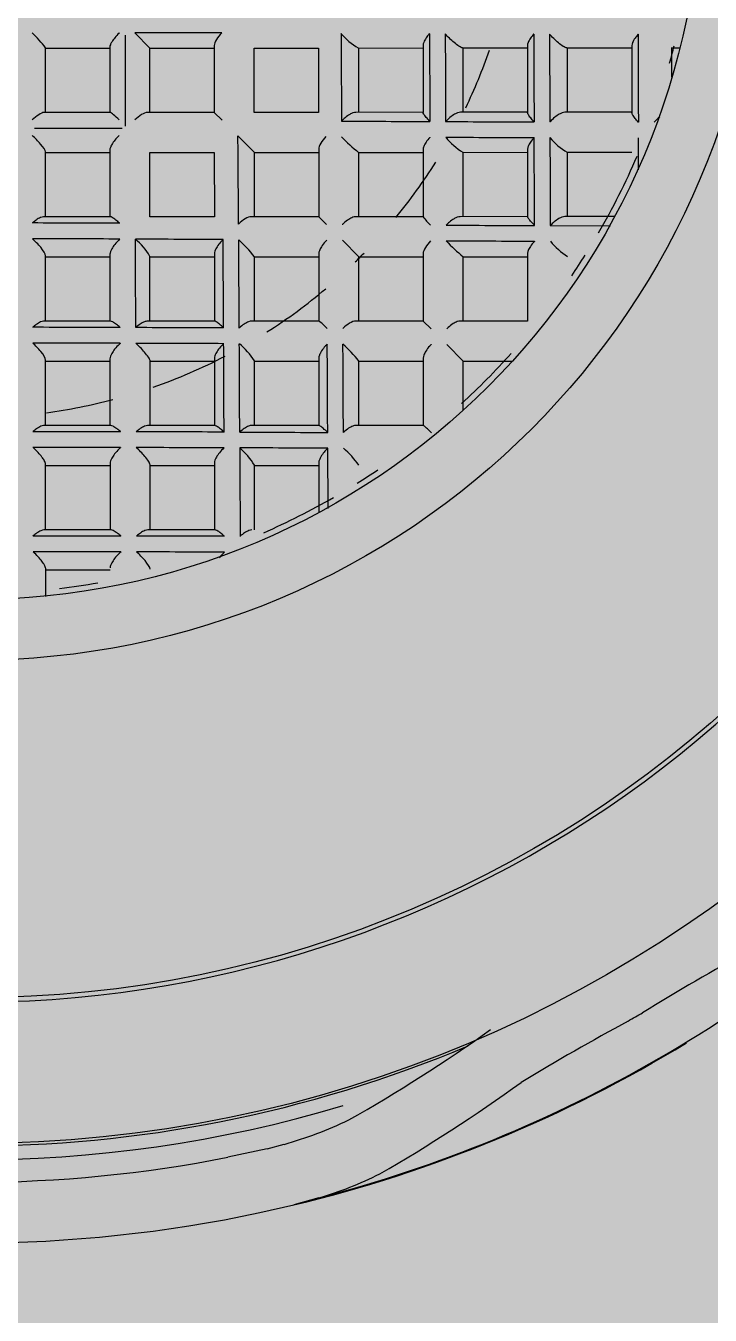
# Model space of a CAD drawing. Header units: millimetres. Extents: x 307301 to 459443, y -2888111 to -2805601.
# Drawn here: x 322629.46 to 322634.91, y -2813144.45 to -2813134.17 of the extents above; entities that cross this region are included whole.
import ezdxf

# ---------------------------------------------------------------- set-up
doc = ezdxf.new("R2010")
doc.units = ezdxf.units.MM
doc.header["$LTSCALE"] = 10
doc.header["$MEASUREMENT"] = 0
for name, color, linetype in [('$DDT_AUDIT_GENERATED_(131)', 7, 'Continuous'), ('$DDT_AUDIT_GENERATED_(159)', 7, 'Continuous'), ('$DDT_AUDIT_GENERATED_(15E)', 7, 'Continuous'), ('$DDT_AUDIT_GENERATED_(224)', 7, 'Continuous'), ('$DDT_AUDIT_GENERATED_(77)', 7, 'Continuous'), ('$DDT_AUDIT_GENERATED_(7E)', 7, 'Continuous'), ('$DDT_AUDIT_GENERATED_(901)', 7, 'Continuous'), ('$DDT_AUDIT_GENERATED_(E33)', 7, 'Continuous'), ('BMA  furniture', 6, 'Continuous'), ('Furniture - Plan', 3, 'Continuous')]:
    doc.layers.add(name, color=color, linetype=linetype)

# ---------------------------------------------------------------- blocks, each defined once
blk = doc.blocks.new('TUFTUFTU')
at = {"layer": 'Furniture - Plan', "ltscale": 0.01}
h = blk.add_hatch(color=250, dxfattribs=at)
h.dxf.hatch_style = 1
h.set_gradient(color1=(51, 51, 51), color2=(105, 105, 105), one_color=1, tint=0.41, name='INVCYLINDER')
edge = h.paths.add_edge_path()
edge.add_arc((1413476.938, -245799), 296.526, 0, 360)
at = {"layer": '$DDT_AUDIT_GENERATED_(131)', "color": 6, "linetype": 'Continuous'}
for radius, start, end in [(11.517, 74.6018, 76.0366), (11.517, 59.9684, 66.7946), (11.517, 55.9645, 57.9188), (11.517, 42.5391, 48.1379), (11.517, 32.1116, 34.0789), (20.547, 342.7617, 16.6791), (11.517, 23.7216, 29.9302), (11.517, 6.8756, 9.9396)]:
    blk.add_arc((1413476.938, -245799), radius, start, end, dxfattribs=at)
at = {"layer": '$DDT_AUDIT_GENERATED_(159)', "color": 6, "linetype": 'Continuous'}
for start, end in [(64.3654, 70.9039), (50.6776, 57.8491), (44.3751, 45.6834), (32.5322, 40.1971), (19.2452, 27.4826), (7.7206, 14.823)]:
    blk.add_arc((1413476.938, -245799), 8.71, start, end, dxfattribs=at)
at = {"layer": '$DDT_AUDIT_GENERATED_(15E)', "color": 3, "linetype": 'Continuous'}
for radius in [295.946, 295.558]:
    blk.add_circle((1413476.938, -245799), radius, dxfattribs=at)
at = {"layer": '$DDT_AUDIT_GENERATED_(224)', "color": 3, "linetype": 'Continuous'}
for radius in [300, 296.526, 296.132]:
    blk.add_circle((1413476.938, -245799), radius, dxfattribs=at)
at = {"layer": '$DDT_AUDIT_GENERATED_(77)', "color": 6, "linetype": 'Continuous'}
for radius in [20.285, 17.962, 12.581]:
    blk.add_circle((1413476.938, -245799), radius, dxfattribs=at)
for radius, start, end in [(18.03, 345.0261, 285.0261), (20.323, 336.5698, 22.8533)]:
    blk.add_arc((1413476.938, -245799), radius, start, end, dxfattribs=at)
at = {"layer": '$DDT_AUDIT_GENERATED_(7E)', "color": 6, "linetype": 'Continuous'}
for p, q in [((1413498.092, -245793.491), (1413498.205, -245793.89)), ((1413497.31, -245794.311), (1413497.237, -245794.043)), ((1413498.327, -245794.429), (1413498.205, -245793.89)), ((1413497.31, -245794.311), (1413497.444, -245794.94))]:
    blk.add_line(p, q, dxfattribs=at)
for radius in [62.905, 61.937]:
    blk.add_circle((1413476.938, -245799), radius, dxfattribs=at)
for centre, radius, start, end in [((1413476.938, -245799), 21.86, 14.5973, 45.4548), ((1413531.941, -245765.771), 43.166, 208.8954, 211.5065), ((1413476.938, -245799), 21.872, 13.5123, 31.3295), ((1413476.268, -245799.387), 21.872, 29.6802, 30.3719), ((1413531.706, -245768.781), 41.456, 208.4918, 211.2106), ((1413475.43, -245805.349), 25.71, 29.9453, 35.9266), ((1413474.528, -245805.644), 25.647, 29.5077, 35.5017), ((1413492.269, -245795.221), 6.075, 16.5465, 26.4505), ((1413491.173, -245795.744), 6.299, 15.6674, 25.6992), ((1413476.938, -245799), 21.872, 347.9893, 12.0628), ((1413476.938, -245799), 20.904, 348.8514, 11.2007)]:
    blk.add_arc(centre, radius, start, end, dxfattribs=at)
at = {"layer": '$DDT_AUDIT_GENERATED_(901)', "color": 6, "linetype": 'Continuous'}
for p, q in [((1413479.75, -245787.874), (1413479.75, -245787.732)), ((1413480.219, -245787.859), (1413479.75, -245787.86)), ((1413479.713, -245788.498), (1413480.785, -245788.498)), ((1413479.75, -245789.537), (1413479.75, -245788.498)), ((1413480.776, -245788.498), (1413480.776, -245789.566)), ((1413481.695, -245788.392), (1413481.185, -245788.394)), ((1413481.415, -245789.53), (1413481.414, -245788.498)), ((1413482.44, -245788.766), (1413482.441, -245789.569)), ((1413482.584, -245789.799), (1413482.587, -245788.839)), ((1413480.776, -245789.524), (1413479.75, -245789.524)), ((1413482.441, -245789.523), (1413481.415, -245789.524)), ((1413479.712, -245790.163), (1413480.784, -245790.163)), ((1413479.751, -245791.199), (1413479.751, -245790.163)), ((1413480.777, -245790.163), (1413480.777, -245791.233)), ((1413481.371, -245790.162), (1413482.444, -245790.162)), ((1413481.416, -245791.192), (1413481.415, -245790.162)), ((1413482.441, -245790.162), (1413482.442, -245791.235)), ((1413483.033, -245790.162), (1413484.106, -245790.161)), ((1413483.08, -245791.188), (1413483.08, -245790.161)), ((1413484.106, -245790.161), (1413484.106, -245791.235)), ((1413484.745, -245791.187), (1413484.744, -245790.4)), ((1413480.777, -245791.188), (1413479.751, -245791.189)), ((1413482.442, -245791.188), (1413481.416, -245791.188)), ((1413484.106, -245791.187), (1413483.08, -245791.187)), ((1413484.745, -245791.187), (1413484.483, -245791.449)), ((1413485.532, -245791.186), (1413484.745, -245791.187)), ((1413484.231, -245791.7), (1413484.106, -245791.826)), ((1413479.71, -245791.828), (1413480.782, -245791.827)), ((1413479.752, -245792.86), (1413479.751, -245791.828)), ((1413480.777, -245791.827), (1413480.778, -245792.9)), ((1413481.37, -245791.827), (1413482.443, -245791.826)), ((1413481.416, -245792.854), (1413481.416, -245791.827)), ((1413482.442, -245791.826), (1413482.442, -245792.901)), ((1413483.033, -245791.826), (1413484.106, -245791.826)), ((1413483.081, -245792.852), (1413483.081, -245791.826)), ((1413484.106, -245791.826), (1413484.107, -245792.899)), ((1413484.697, -245791.825), (1413485.771, -245791.825)), ((1413484.746, -245792.851), (1413484.745, -245791.825)), ((1413485.771, -245791.824), (1413485.771, -245792.898)), ((1413480.778, -245792.853), (1413479.752, -245792.853)), ((1413482.442, -245792.852), (1413481.416, -245792.853)), ((1413483.081, -245792.852), (1413482.819, -245793.114)), ((1413484.107, -245792.851), (1413483.081, -245792.852)), ((1413485.771, -245792.851), (1413484.745, -245792.851)), ((1413482.568, -245793.366), (1413482.443, -245793.491)), ((1413487.094, -245793.342), (1413486.134, -245793.346)), ((1413479.752, -245793.492), (1413480.778, -245793.492)), ((1413479.753, -245794.518), (1413479.752, -245793.492)), ((1413480.778, -245793.492), (1413480.778, -245794.518)), ((1413481.369, -245793.491), (1413482.443, -245793.491)), ((1413481.417, -245794.517), (1413481.417, -245793.491)), ((1413482.443, -245793.491), (1413482.443, -245794.564)), ((1413483.033, -245793.491), (1413484.107, -245793.49)), ((1413483.082, -245794.516), (1413483.081, -245793.491)), ((1413484.107, -245793.489), (1413484.108, -245794.562)), ((1413484.698, -245793.49), (1413485.772, -245793.489)), ((1413484.746, -245794.516), (1413484.746, -245793.49)), ((1413485.772, -245793.487), (1413485.772, -245794.559)), ((1413486.365, -245793.489), (1413487.168, -245793.489)), ((1413486.411, -245794.515), (1413486.41, -245793.489)), ((1413480.778, -245794.518), (1413479.753, -245794.518)), ((1413481.417, -245794.517), (1413481.155, -245794.779)), ((1413482.443, -245794.517), (1413481.417, -245794.517)), ((1413484.108, -245794.516), (1413483.08, -245794.516)), ((1413485.772, -245794.515), (1413484.743, -245794.516)), ((1413487.437, -245794.514), (1413486.405, -245794.515)), ((1413479.511, -245795.037), (1413479.512, -245796.424)), ((1413480.904, -245795.031), (1413480.779, -245795.156)), ((1413479.714, -245795.157), (1413480.348, -245795.156)), ((1413479.753, -245796.183), (1413479.753, -245795.157)), ((1413480.348, -245795.156), (1413480.779, -245795.156)), ((1413480.779, -245795.156), (1413480.779, -245795.587)), ((1413481.418, -245795.156), (1413482.443, -245795.155)), ((1413481.418, -245796.182), (1413481.418, -245795.156)), ((1413482.443, -245795.155), (1413482.444, -245796.181)), ((1413483.035, -245795.155), (1413484.108, -245795.155)), ((1413483.083, -245796.181), (1413483.082, -245795.155)), ((1413484.108, -245795.15), (1413484.108, -245796.222)), ((1413484.702, -245795.154), (1413485.772, -245795.154)), ((1413484.747, -245796.18), (1413484.747, -245795.154)), ((1413485.772, -245795.147), (1413485.773, -245796.219)), ((1413486.369, -245795.154), (1413487.437, -245795.153)), ((1413486.412, -245796.18), (1413486.411, -245795.154)), ((1413487.437, -245795.144), (1413487.438, -245796.216)), ((1413480.779, -245795.587), (1413480.779, -245796.221)), ((1413479.753, -245796.183), (1413479.512, -245796.424)), ((1413480.779, -245796.182), (1413479.753, -245796.183)), ((1413482.444, -245796.181), (1413481.418, -245796.182)), ((1413484.108, -245796.181), (1413483.076, -245796.181)), ((1413485.773, -245796.18), (1413484.737, -245796.18)), ((1413487.438, -245796.179), (1413486.399, -245796.18)), ((1413480.999, -245796.569), (1413479.547, -245796.57)), ((1413481.032, -245798.02), (1413481.031, -245796.626)), ((1413479.732, -245796.821), (1413480.78, -245796.821)), ((1413479.754, -245797.847), (1413479.754, -245796.821)), ((1413480.78, -245796.818), (1413480.78, -245797.869)), ((1413481.379, -245796.821), (1413481.66, -245796.82)), ((1413481.419, -245797.846), (1413481.418, -245796.821)), ((1413481.66, -245796.82), (1413482.444, -245796.82)), ((1413482.444, -245796.812), (1413482.445, -245797.88)), ((1413483.042, -245796.82), (1413484.109, -245796.819)), ((1413483.083, -245797.846), (1413483.083, -245796.82)), ((1413484.109, -245796.808), (1413484.109, -245797.878)), ((1413484.709, -245796.819), (1413485.773, -245796.819)), ((1413484.748, -245797.845), (1413484.747, -245796.819)), ((1413485.773, -245796.805), (1413485.774, -245797.876)), ((1413486.375, -245796.818), (1413487.438, -245796.818)), ((1413486.412, -245797.844), (1413486.412, -245796.818)), ((1413487.438, -245796.802), (1413487.438, -245797.874)), ((1413488.077, -245797.843), (1413488.077, -245796.817)), ((1413480.78, -245797.847), (1413479.752, -245797.847)), ((1413482.134, -245797.846), (1413481.408, -245797.846)), ((1413482.445, -245797.846), (1413482.134, -245797.846)), ((1413484.109, -245797.845), (1413483.066, -245797.846)), ((1413485.774, -245797.844), (1413484.729, -245797.845)), ((1413487.438, -245797.844), (1413486.392, -245797.844)), ((1413488.498, -245797.843), (1413488.056, -245797.843))]:
    blk.add_line(p, q, dxfattribs=at)
for centre, radius, start, end in [((1413481.424, -245787.599), 0.732, 218.4799, 228.1342), ((1413474.922, -243965.241), 1823.164, 270.144928, 270.188983), ((1413480.524, -245789.009), 1.032, 309.547, 329.7008), ((1413481.917, -245788.725), 1.411, 310.5105, 325.4572), ((1413474.514, -244193.857), 1595.962, 270.180084, 270.230369), ((1413474.4, -244225.699), 1564.372, 270.187877, 270.239169), ((1412111.959, -245785.733), 1368.978, 359.760007, 359.819025), ((1412017.036, -245785.235), 1464.152, 359.756176, 359.811348), ((1411735.506, -245783.703), 1747.089, 359.745654, 359.79185), ((1411597.204, -245783.139), 1885.641, 359.747233, 359.790028), ((1413480.433, -245790.572), 1.162, 309.6562, 327.7323), ((1413481.257, -245789.727), 2.336, 312.2328, 321.3017), ((1413473.292, -244327.176), 1464.311, 270.24395, 270.298697), ((1413472.954, -244324.941), 1466.799, 270.256692, 270.311337), ((1412502.749, -245787.445), 978.185, 359.667209, 359.749692), ((1413481.875, -245791.045), 0.966, 306.0136, 316.551), ((1413486.703, -245792.542), 1.176, 133.7329, 142.3766), ((1413478.883, -245792.363), 1.001, 309.4629, 330.2045), ((1413479.953, -245791.754), 1.831, 311.5137, 323.0686), ((1413486.207, -245794.673), 2.336, 128.7504, 137.8193), ((1413487.209, -245794.012), 1.411, 124.5949, 139.5417), ((1413468.518, -243995.218), 1797.951, 270.350594, 270.395135), ((1413494.341, -247644.618), 1851.54, 90.261684, 90.305267), ((1413484.889, -245794.057), 0.966, 133.5011, 144.0385), ((1413494.021, -247581.272), 1787.943, 90.260784, 90.305924), ((1413484.182, -245795.979), 1.831, 126.9835, 138.5384), ((1413485.364, -245795.497), 1.162, 122.3198, 140.3959), ((1413486.926, -245795.406), 1.032, 120.3513, 140.5051), ((1413489.134, -246732.179), 937.434, 90.401846, 90.487663), ((1413489.78, -246830.557), 1035.814, 90.307654, 90.385529), ((1413491.709, -247190.163), 1395.425, 90.239399, 90.297288), ((1415280.627, -245805.78), 1797.851, 179.65697, 179.701513), ((1413489.643, -246817.188), 1022.195, 90.304189, 90.383121), ((1414951.051, -245801.644), 1466.849, 179.74077, 179.795413), ((1414948.719, -245801.308), 1464.265, 179.753408, 179.808156), ((1413491.782, -247237.22), 1442.232, 90.234579, 90.2906), ((1415050.272, -245800.107), 1564.403, 179.812937, 179.864229), ((1415082.054, -245799.964), 1595.933, 179.821736, 179.872022), ((1415310.72, -245799.349), 1823.185, 179.863123, 179.907178), ((1415358.9, -245799.262), 1871.113, 179.869268, 179.9122), ((1413488.336, -245794.504), 0.732, 221.9179, 231.5722), ((1413483.574, -245797.049), 1.001, 119.8476, 140.5892), ((1413487.888, -246654.864), 858.465, 90.245407, 90.339537), ((1413967.985, -245799.261), 485.444, 179.69349, 179.85777), ((1413995.642, -245799.203), 512.849, 179.71615, 179.87172), ((1414180.206, -245798.955), 696, 179.810654, 179.925557), ((1414217.906, -245798.919), 733.448, 179.82308, 179.932155), ((1414455.616, -245798.734), 969.745, 179.876862, 179.959495), ((1414502.455, -245798.702), 1016.332, 179.88423, 179.963095), ((1414790.544, -245798.528), 1303.009, 179.917191, 179.97878), ((1414846.253, -245798.497), 1358.466, 179.921865, 179.98095), ((1413480.541, -245798.981), 1.382, 124.8378, 138.0932)]:
    blk.add_arc(centre, radius, start, end, dxfattribs=at)
for points, knots in [([(1413479.533, -245788.399), (1413479.534, -245788.4), (1413479.535, -245788.401), (1413479.536, -245788.401), (1413479.556, -245788.418), (1413479.576, -245788.434), (1413479.595, -245788.448), (1413479.619, -245788.464), (1413479.643, -245788.478), (1413479.665, -245788.487), (1413479.682, -245788.494), (1413479.699, -245788.498), (1413479.713, -245788.498)], [0, 0, 0, 0, 0.014965, 0.014965, 0.014965, 0.324839, 0.324839, 0.324839, 0.702876, 0.702876, 0.702876, 1, 1, 1, 1]), ([(1413480.935, -245788.395), (1413480.934, -245788.396), (1413480.933, -245788.396), (1413480.933, -245788.397), (1413480.913, -245788.415), (1413480.893, -245788.431), (1413480.875, -245788.446), (1413480.853, -245788.463), (1413480.833, -245788.477), (1413480.816, -245788.487), (1413480.803, -245788.494), (1413480.792, -245788.498), (1413480.785, -245788.498)], [0, 0, 0, 0, 0.013794, 0.013794, 0.013794, 0.332699, 0.332699, 0.332699, 0.717117, 0.717117, 0.717117, 1, 1, 1, 1]), ([(1413479.75, -245789.537), (1413479.75, -245789.549), (1413479.741, -245789.57), (1413479.71, -245789.618), (1413479.689, -245789.645), (1413479.624, -245789.722), (1413479.576, -245789.771), (1413479.531, -245789.811)], [0, 0, 0, 0, 0.25, 0.25, 0.5, 0.5, 1, 1, 1, 1]), ([(1413480.776, -245789.566), (1413480.776, -245789.578), (1413480.779, -245789.593), (1413480.785, -245789.608), (1413480.79, -245789.623), (1413480.798, -245789.639), (1413480.807, -245789.655), (1413480.82, -245789.679), (1413480.837, -245789.703), (1413480.856, -245789.726), (1413480.878, -245789.754), (1413480.903, -245789.78), (1413480.928, -245789.803), (1413480.929, -245789.804), (1413480.93, -245789.805), (1413480.931, -245789.806)], [0, 0, 0, 0, 0.187816, 0.187816, 0.187816, 0.373526, 0.373526, 0.373526, 0.654344, 0.654344, 0.654344, 0.987809, 0.987809, 0.987809, 1, 1, 1, 1]), ([(1413482.441, -245789.569), (1413482.441, -245789.582), (1413482.444, -245789.598), (1413482.45, -245789.614), (1413482.456, -245789.63), (1413482.464, -245789.646), (1413482.473, -245789.663), (1413482.488, -245789.688), (1413482.506, -245789.714), (1413482.526, -245789.738), (1413482.543, -245789.758), (1413482.562, -245789.778), (1413482.581, -245789.796), (1413482.582, -245789.797), (1413482.583, -245789.798), (1413482.584, -245789.799)], [0, 0, 0, 0, 0.206973, 0.206973, 0.206973, 0.411563, 0.411563, 0.411563, 0.722178, 0.722178, 0.722178, 0.987183, 0.987183, 0.987183, 1, 1, 1, 1]), ([(1413479.53, -245790.062), (1413479.531, -245790.063), (1413479.532, -245790.064), (1413479.533, -245790.065), (1413479.553, -245790.083), (1413479.574, -245790.099), (1413479.594, -245790.113), (1413479.618, -245790.129), (1413479.642, -245790.143), (1413479.664, -245790.152), (1413479.681, -245790.159), (1413479.698, -245790.163), (1413479.712, -245790.163)], [0, 0, 0, 0, 0.014955, 0.014955, 0.014955, 0.332887, 0.332887, 0.332887, 0.705714, 0.705714, 0.705714, 1, 1, 1, 1]), ([(1413480.931, -245790.057), (1413480.93, -245790.058), (1413480.929, -245790.059), (1413480.928, -245790.06), (1413480.907, -245790.078), (1413480.887, -245790.096), (1413480.868, -245790.111), (1413480.847, -245790.128), (1413480.828, -245790.142), (1413480.812, -245790.151), (1413480.8, -245790.158), (1413480.79, -245790.163), (1413480.784, -245790.163)], [0, 0, 0, 0, 0.013593, 0.013593, 0.013593, 0.347736, 0.347736, 0.347736, 0.724088, 0.724088, 0.724088, 1, 1, 1, 1]), ([(1413481.18, -245790.056), (1413481.181, -245790.057), (1413481.182, -245790.058), (1413481.183, -245790.059), (1413481.206, -245790.079), (1413481.23, -245790.098), (1413481.253, -245790.114), (1413481.277, -245790.13), (1413481.3, -245790.143), (1413481.322, -245790.151), (1413481.34, -245790.158), (1413481.357, -245790.162), (1413481.371, -245790.162)], [0, 0, 0, 0, 0.014755, 0.014755, 0.014755, 0.370759, 0.370759, 0.370759, 0.720009, 0.720009, 0.720009, 1, 1, 1, 1]), ([(1413482.583, -245790.05), (1413482.582, -245790.051), (1413482.581, -245790.052), (1413482.58, -245790.052), (1413482.557, -245790.075), (1413482.534, -245790.095), (1413482.514, -245790.113), (1413482.495, -245790.129), (1413482.478, -245790.142), (1413482.465, -245790.151), (1413482.455, -245790.158), (1413482.448, -245790.162), (1413482.444, -245790.162)], [0, 0, 0, 0, 0.013084, 0.013084, 0.013084, 0.39311, 0.39311, 0.39311, 0.743636, 0.743636, 0.743636, 1, 1, 1, 1]), ([(1413482.833, -245790.049), (1413482.834, -245790.05), (1413482.835, -245790.051), (1413482.836, -245790.051), (1413482.862, -245790.076), (1413482.889, -245790.098), (1413482.917, -245790.116), (1413482.939, -245790.13), (1413482.962, -245790.143), (1413482.984, -245790.151), (1413483.001, -245790.158), (1413483.018, -245790.162), (1413483.033, -245790.162)], [0, 0, 0, 0, 0.014419, 0.014419, 0.014419, 0.410125, 0.410125, 0.410125, 0.735798, 0.735798, 0.735798, 1, 1, 1, 1]), ([(1413479.751, -245791.199), (1413479.751, -245791.21), (1413479.741, -245791.23), (1413479.709, -245791.279), (1413479.688, -245791.306), (1413479.621, -245791.384), (1413479.572, -245791.433), (1413479.526, -245791.474)], [0, 0, 0, 0, 0.25, 0.25, 0.5, 0.5, 1, 1, 1, 1]), ([(1413480.777, -245791.233), (1413480.777, -245791.246), (1413480.78, -245791.261), (1413480.786, -245791.276), (1413480.791, -245791.292), (1413480.799, -245791.308), (1413480.808, -245791.325), (1413480.823, -245791.349), (1413480.84, -245791.374), (1413480.86, -245791.398), (1413480.879, -245791.421), (1413480.9, -245791.444), (1413480.923, -245791.465), (1413480.923, -245791.466), (1413480.924, -245791.467), (1413480.925, -245791.467)], [0, 0, 0, 0, 0.198123, 0.198123, 0.198123, 0.393986, 0.393986, 0.393986, 0.691201, 0.691201, 0.691201, 0.987467, 0.987467, 0.987467, 1, 1, 1, 1]), ([(1413482.442, -245791.235), (1413482.442, -245791.249), (1413482.445, -245791.265), (1413482.451, -245791.281), (1413482.457, -245791.297), (1413482.465, -245791.315), (1413482.475, -245791.332), (1413482.49, -245791.358), (1413482.509, -245791.384), (1413482.53, -245791.408), (1413482.544, -245791.425), (1413482.559, -245791.441), (1413482.574, -245791.456), (1413482.575, -245791.457), (1413482.576, -245791.458), (1413482.577, -245791.459)], [0, 0, 0, 0, 0.219462, 0.219462, 0.219462, 0.43637, 0.43637, 0.43637, 0.765904, 0.765904, 0.765904, 0.986795, 0.986795, 0.986795, 1, 1, 1, 1]), ([(1413484.106, -245791.235), (1413484.106, -245791.249), (1413484.11, -245791.266), (1413484.116, -245791.283), (1413484.124, -245791.303), (1413484.135, -245791.325), (1413484.148, -245791.347), (1413484.166, -245791.374), (1413484.187, -245791.402), (1413484.21, -245791.427), (1413484.217, -245791.434), (1413484.223, -245791.441), (1413484.23, -245791.447), (1413484.231, -245791.448), (1413484.232, -245791.449), (1413484.233, -245791.45)], [0, 0, 0, 0, 0.236274, 0.236274, 0.236274, 0.522587, 0.522587, 0.522587, 0.888789, 0.888789, 0.888789, 0.986312, 0.986312, 0.986312, 1, 1, 1, 1]), ([(1413479.525, -245791.725), (1413479.526, -245791.726), (1413479.527, -245791.727), (1413479.528, -245791.728), (1413479.549, -245791.746), (1413479.571, -245791.764), (1413479.592, -245791.778), (1413479.616, -245791.794), (1413479.64, -245791.808), (1413479.662, -245791.816), (1413479.679, -245791.823), (1413479.696, -245791.828), (1413479.71, -245791.828)], [0, 0, 0, 0, 0.014912, 0.014912, 0.014912, 0.34563, 0.34563, 0.34563, 0.710402, 0.710402, 0.710402, 1, 1, 1, 1]), ([(1413480.924, -245791.718), (1413480.923, -245791.719), (1413480.923, -245791.72), (1413480.922, -245791.721), (1413480.899, -245791.741), (1413480.878, -245791.76), (1413480.858, -245791.777), (1413480.838, -245791.793), (1413480.82, -245791.807), (1413480.806, -245791.816), (1413480.795, -245791.823), (1413480.787, -245791.827), (1413480.782, -245791.827)], [0, 0, 0, 0, 0.013311, 0.013311, 0.013311, 0.371992, 0.371992, 0.371992, 0.734773, 0.734773, 0.734773, 1, 1, 1, 1]), ([(1413481.174, -245791.717), (1413481.175, -245791.718), (1413481.176, -245791.719), (1413481.177, -245791.72), (1413481.201, -245791.742), (1413481.227, -245791.763), (1413481.253, -245791.78), (1413481.276, -245791.795), (1413481.299, -245791.808), (1413481.321, -245791.816), (1413481.339, -245791.823), (1413481.356, -245791.827), (1413481.37, -245791.827)], [0, 0, 0, 0, 0.014571, 0.014571, 0.014571, 0.393854, 0.393854, 0.393854, 0.729221, 0.729221, 0.729221, 1, 1, 1, 1]), ([(1413484.482, -245791.699), (1413484.483, -245791.7), (1413484.484, -245791.701), (1413484.485, -245791.702), (1413484.491, -245791.708), (1413484.498, -245791.715), (1413484.505, -245791.721), (1413484.53, -245791.744), (1413484.558, -245791.766), (1413484.585, -245791.783), (1413484.607, -245791.797), (1413484.629, -245791.808), (1413484.649, -245791.815), (1413484.666, -245791.822), (1413484.683, -245791.825), (1413484.697, -245791.825)], [0, 0, 0, 0, 0.013688, 0.013688, 0.013688, 0.111211, 0.111211, 0.111211, 0.477413, 0.477413, 0.477413, 0.763726, 0.763726, 0.763726, 1, 1, 1, 1]), ([(1413480.778, -245792.9), (1413480.778, -245792.913), (1413480.781, -245792.929), (1413480.787, -245792.945), (1413480.793, -245792.961), (1413480.801, -245792.978), (1413480.811, -245792.995), (1413480.825, -245793.02), (1413480.844, -245793.046), (1413480.864, -245793.07), (1413480.88, -245793.089), (1413480.897, -245793.107), (1413480.914, -245793.124), (1413480.915, -245793.125), (1413480.916, -245793.126), (1413480.917, -245793.127)], [0, 0, 0, 0, 0.212867, 0.212867, 0.212867, 0.423265, 0.423265, 0.423265, 0.743237, 0.743237, 0.743237, 0.986997, 0.986997, 0.986997, 1, 1, 1, 1]), ([(1413482.442, -245792.901), (1413482.442, -245792.915), (1413482.446, -245792.931), (1413482.452, -245792.948), (1413482.46, -245792.969), (1413482.471, -245792.991), (1413482.485, -245793.012), (1413482.502, -245793.039), (1413482.523, -245793.067), (1413482.546, -245793.092), (1413482.553, -245793.099), (1413482.56, -245793.106), (1413482.566, -245793.113), (1413482.567, -245793.114), (1413482.568, -245793.115), (1413482.569, -245793.116)], [0, 0, 0, 0, 0.23553, 0.23553, 0.23553, 0.520879, 0.520879, 0.520879, 0.886326, 0.886326, 0.886326, 0.986336, 0.986336, 0.986336, 1, 1, 1, 1]), ([(1413485.771, -245792.898), (1413485.771, -245792.912), (1413485.775, -245792.929), (1413485.782, -245792.947), (1413485.79, -245792.968), (1413485.803, -245792.991), (1413485.817, -245793.014), (1413485.835, -245793.041), (1413485.858, -245793.069), (1413485.882, -245793.095), (1413485.883, -245793.096), (1413485.883, -245793.097), (1413485.884, -245793.097)], [0, 0, 0, 0, 0.264202, 0.264202, 0.264202, 0.589875, 0.589875, 0.589875, 0.985581, 0.985581, 0.985581, 1, 1, 1, 1]), ([(1413482.818, -245793.364), (1413482.819, -245793.365), (1413482.82, -245793.366), (1413482.821, -245793.367), (1413482.827, -245793.374), (1413482.834, -245793.38), (1413482.841, -245793.387), (1413482.867, -245793.41), (1413482.894, -245793.431), (1413482.922, -245793.448), (1413482.943, -245793.462), (1413482.965, -245793.473), (1413482.985, -245793.481), (1413483.002, -245793.487), (1413483.019, -245793.491), (1413483.033, -245793.491)], [0, 0, 0, 0, 0.013664, 0.013664, 0.013664, 0.113674, 0.113674, 0.113674, 0.479121, 0.479121, 0.479121, 0.76447, 0.76447, 0.76447, 1, 1, 1, 1]), ([(1413484.475, -245793.354), (1413484.476, -245793.355), (1413484.477, -245793.356), (1413484.477, -245793.357), (1413484.493, -245793.373), (1413484.509, -245793.388), (1413484.525, -245793.402), (1413484.55, -245793.423), (1413484.576, -245793.441), (1413484.602, -245793.456), (1413484.619, -245793.466), (1413484.636, -245793.475), (1413484.652, -245793.481), (1413484.669, -245793.486), (1413484.685, -245793.49), (1413484.698, -245793.49)], [0, 0, 0, 0, 0.013205, 0.013205, 0.013205, 0.234096, 0.234096, 0.234096, 0.56363, 0.56363, 0.56363, 0.780538, 0.780538, 0.780538, 1, 1, 1, 1]), ([(1413485.883, -245793.347), (1413485.883, -245793.348), (1413485.882, -245793.349), (1413485.881, -245793.35), (1413485.859, -245793.374), (1413485.838, -245793.397), (1413485.821, -245793.417), (1413485.805, -245793.436), (1413485.791, -245793.453), (1413485.782, -245793.466), (1413485.776, -245793.475), (1413485.772, -245793.483), (1413485.772, -245793.487)], [0, 0, 0, 0, 0.013084, 0.013084, 0.013084, 0.39311, 0.39311, 0.39311, 0.743636, 0.743636, 0.743636, 1, 1, 1, 1]), ([(1413486.134, -245793.346), (1413486.135, -245793.347), (1413486.136, -245793.348), (1413486.137, -245793.349), (1413486.155, -245793.369), (1413486.175, -245793.387), (1413486.196, -245793.404), (1413486.22, -245793.424), (1413486.245, -245793.442), (1413486.27, -245793.457), (1413486.287, -245793.466), (1413486.304, -245793.474), (1413486.32, -245793.48), (1413486.336, -245793.486), (1413486.351, -245793.489), (1413486.365, -245793.489)], [0, 0, 0, 0, 0.012817, 0.012817, 0.012817, 0.277822, 0.277822, 0.277822, 0.588437, 0.588437, 0.588437, 0.793027, 0.793027, 0.793027, 1, 1, 1, 1]), ([(1413484.108, -245794.562), (1413484.108, -245794.576), (1413484.112, -245794.593), (1413484.118, -245794.611), (1413484.127, -245794.633), (1413484.139, -245794.656), (1413484.155, -245794.679), (1413484.172, -245794.705), (1413484.192, -245794.731), (1413484.215, -245794.755), (1413484.216, -245794.756), (1413484.217, -245794.757), (1413484.218, -245794.758)], [0, 0, 0, 0, 0.270779, 0.270779, 0.270779, 0.606146, 0.606146, 0.606146, 0.985429, 0.985429, 0.985429, 1, 1, 1, 1]), ([(1413485.772, -245794.559), (1413485.772, -245794.574), (1413485.776, -245794.591), (1413485.783, -245794.608), (1413485.792, -245794.63), (1413485.805, -245794.654), (1413485.82, -245794.677), (1413485.836, -245794.701), (1413485.855, -245794.725), (1413485.876, -245794.747), (1413485.877, -245794.748), (1413485.878, -245794.749), (1413485.878, -245794.75)], [0, 0, 0, 0, 0.279991, 0.279991, 0.279991, 0.629241, 0.629241, 0.629241, 0.985245, 0.985245, 0.985245, 1, 1, 1, 1]), ([(1413487.437, -245794.557), (1413487.437, -245794.571), (1413487.441, -245794.588), (1413487.448, -245794.605), (1413487.457, -245794.627), (1413487.47, -245794.651), (1413487.486, -245794.675), (1413487.501, -245794.697), (1413487.519, -245794.72), (1413487.538, -245794.741), (1413487.539, -245794.742), (1413487.54, -245794.743), (1413487.541, -245794.744)], [0, 0, 0, 0, 0.286078, 0.286078, 0.286078, 0.644918, 0.644918, 0.644918, 0.985146, 0.985146, 0.985146, 1, 1, 1, 1]), ([(1413486.13, -245794.749), (1413486.244, -245794.749), (1413486.358, -245794.748), (1413486.472, -245794.748), (1413486.829, -245794.746), (1413487.185, -245794.745), (1413487.541, -245794.744)], [0, 0, 0, 0, 0.2423, 0.2423, 0.2423, 1, 1, 1, 1]), ([(1413482.808, -245795.016), (1413482.809, -245795.017), (1413482.81, -245795.018), (1413482.811, -245795.019), (1413482.828, -245795.036), (1413482.846, -245795.053), (1413482.864, -245795.069), (1413482.889, -245795.089), (1413482.915, -245795.108), (1413482.94, -245795.122), (1413482.957, -245795.132), (1413482.974, -245795.14), (1413482.99, -245795.146), (1413483.006, -245795.152), (1413483.022, -245795.155), (1413483.035, -245795.155)], [0, 0, 0, 0, 0.013003, 0.013003, 0.013003, 0.256763, 0.256763, 0.256763, 0.576735, 0.576735, 0.576735, 0.787133, 0.787133, 0.787133, 1, 1, 1, 1]), ([(1413484.217, -245795.008), (1413484.216, -245795.008), (1413484.215, -245795.009), (1413484.214, -245795.01), (1413484.194, -245795.033), (1413484.174, -245795.054), (1413484.158, -245795.074), (1413484.142, -245795.093), (1413484.128, -245795.112), (1413484.119, -245795.126), (1413484.112, -245795.137), (1413484.108, -245795.145), (1413484.108, -245795.15)], [0, 0, 0, 0, 0.013311, 0.013311, 0.013311, 0.371992, 0.371992, 0.371992, 0.734773, 0.734773, 0.734773, 1, 1, 1, 1]), ([(1413484.468, -245795.006), (1413484.468, -245795.007), (1413484.469, -245795.008), (1413484.47, -245795.009), (1413484.491, -245795.031), (1413484.514, -245795.053), (1413484.537, -245795.072), (1413484.561, -245795.091), (1413484.586, -245795.109), (1413484.61, -245795.123), (1413484.627, -245795.132), (1413484.643, -245795.14), (1413484.659, -245795.146), (1413484.674, -245795.151), (1413484.689, -245795.154), (1413484.702, -245795.154)], [0, 0, 0, 0, 0.012533, 0.012533, 0.012533, 0.308799, 0.308799, 0.308799, 0.606014, 0.606014, 0.606014, 0.801877, 0.801877, 0.801877, 1, 1, 1, 1]), ([(1413485.878, -245795), (1413485.877, -245795.001), (1413485.876, -245795.002), (1413485.875, -245795.002), (1413485.856, -245795.023), (1413485.839, -245795.043), (1413485.824, -245795.062), (1413485.807, -245795.083), (1413485.793, -245795.103), (1413485.784, -245795.119), (1413485.777, -245795.131), (1413485.772, -245795.141), (1413485.772, -245795.147)], [0, 0, 0, 0, 0.013593, 0.013593, 0.013593, 0.347736, 0.347736, 0.347736, 0.724088, 0.724088, 0.724088, 1, 1, 1, 1]), ([(1413486.129, -245794.999), (1413486.13, -245795), (1413486.131, -245795.001), (1413486.131, -245795.002), (1413486.155, -245795.027), (1413486.181, -245795.052), (1413486.209, -245795.074), (1413486.232, -245795.093), (1413486.256, -245795.11), (1413486.28, -245795.123), (1413486.296, -245795.132), (1413486.312, -245795.14), (1413486.327, -245795.145), (1413486.342, -245795.151), (1413486.357, -245795.154), (1413486.369, -245795.154)], [0, 0, 0, 0, 0.012191, 0.012191, 0.012191, 0.345656, 0.345656, 0.345656, 0.626474, 0.626474, 0.626474, 0.812184, 0.812184, 0.812184, 1, 1, 1, 1]), ([(1413487.54, -245794.994), (1413487.539, -245794.995), (1413487.538, -245794.995), (1413487.538, -245794.996), (1413487.52, -245795.016), (1413487.504, -245795.036), (1413487.489, -245795.054), (1413487.472, -245795.075), (1413487.458, -245795.096), (1413487.448, -245795.113), (1413487.441, -245795.126), (1413487.437, -245795.137), (1413487.437, -245795.144)], [0, 0, 0, 0, 0.013794, 0.013794, 0.013794, 0.332699, 0.332699, 0.332699, 0.717117, 0.717117, 0.717117, 1, 1, 1, 1]), ([(1413484.108, -245796.222), (1413484.108, -245796.236), (1413484.113, -245796.253), (1413484.12, -245796.27), (1413484.128, -245796.292), (1413484.142, -245796.316), (1413484.158, -245796.34), (1413484.173, -245796.361), (1413484.19, -245796.383), (1413484.208, -245796.404), (1413484.209, -245796.405), (1413484.21, -245796.406), (1413484.211, -245796.407)], [0, 0, 0, 0, 0.289598, 0.289598, 0.289598, 0.65437, 0.65437, 0.65437, 0.985088, 0.985088, 0.985088, 1, 1, 1, 1]), ([(1413484.737, -245796.18), (1413484.726, -245796.18), (1413484.706, -245796.19), (1413484.657, -245796.223), (1413484.63, -245796.244), (1413484.552, -245796.311), (1413484.503, -245796.36), (1413484.462, -245796.405)], [0, 0, 0, 0, 0.25, 0.25, 0.5, 0.5, 1, 1, 1, 1]), ([(1413485.773, -245796.219), (1413485.773, -245796.233), (1413485.777, -245796.249), (1413485.784, -245796.267), (1413485.793, -245796.289), (1413485.807, -245796.313), (1413485.823, -245796.336), (1413485.837, -245796.357), (1413485.854, -245796.377), (1413485.871, -245796.398), (1413485.872, -245796.398), (1413485.873, -245796.399), (1413485.874, -245796.4)], [0, 0, 0, 0, 0.294286, 0.294286, 0.294286, 0.667113, 0.667113, 0.667113, 0.985045, 0.985045, 0.985045, 1, 1, 1, 1]), ([(1413486.399, -245796.18), (1413486.387, -245796.18), (1413486.366, -245796.189), (1413486.318, -245796.22), (1413486.291, -245796.241), (1413486.214, -245796.306), (1413486.165, -245796.354), (1413486.125, -245796.4)], [0, 0, 0, 0, 0.25, 0.25, 0.5, 0.5, 1, 1, 1, 1]), ([(1413487.438, -245796.216), (1413487.438, -245796.23), (1413487.442, -245796.246), (1413487.449, -245796.264), (1413487.458, -245796.286), (1413487.472, -245796.31), (1413487.488, -245796.334), (1413487.502, -245796.353), (1413487.518, -245796.373), (1413487.535, -245796.393), (1413487.536, -245796.394), (1413487.536, -245796.395), (1413487.537, -245796.396)], [0, 0, 0, 0, 0.297124, 0.297124, 0.297124, 0.675161, 0.675161, 0.675161, 0.985035, 0.985035, 0.985035, 1, 1, 1, 1]), ([(1413488.062, -245796.179), (1413488.037, -245796.179), (1413487.978, -245796.217), (1413487.877, -245796.302), (1413487.829, -245796.35), (1413487.789, -245796.395)], [0, 0, 0, 0, 0.5, 0.5, 1, 1, 1, 1]), ([(1413479.512, -245796.671), (1413479.513, -245796.672), (1413479.514, -245796.673), (1413479.515, -245796.674), (1413479.538, -245796.697), (1413479.563, -245796.72), (1413479.588, -245796.74), (1413479.611, -245796.76), (1413479.635, -245796.777), (1413479.657, -245796.791), (1413479.672, -245796.8), (1413479.686, -245796.808), (1413479.699, -245796.813), (1413479.711, -245796.818), (1413479.723, -245796.821), (1413479.732, -245796.821)], [0, 0, 0, 0, 0.012123, 0.012123, 0.012123, 0.325956, 0.325956, 0.325956, 0.621561, 0.621561, 0.621561, 0.809611, 0.809611, 0.809611, 1, 1, 1, 1]), ([(1413480.899, -245796.671), (1413480.868, -245796.704), (1413480.84, -245796.735), (1413480.796, -245796.788), (1413480.78, -245796.81), (1413480.78, -245796.818)], [0, 0, 0, 0, 0.5, 0.5, 1, 1, 1, 1]), ([(1413481.146, -245796.671), (1413481.147, -245796.671), (1413481.148, -245796.672), (1413481.149, -245796.673), (1413481.171, -245796.697), (1413481.195, -245796.719), (1413481.22, -245796.739), (1413481.243, -245796.758), (1413481.268, -245796.776), (1413481.292, -245796.79), (1413481.308, -245796.799), (1413481.324, -245796.807), (1413481.338, -245796.812), (1413481.353, -245796.817), (1413481.368, -245796.821), (1413481.379, -245796.821)], [0, 0, 0, 0, 0.012306, 0.012306, 0.012306, 0.321674, 0.321674, 0.321674, 0.615302, 0.615302, 0.615302, 0.806528, 0.806528, 0.806528, 1, 1, 1, 1]), ([(1413482.548, -245796.664), (1413482.547, -245796.664), (1413482.547, -245796.665), (1413482.546, -245796.666), (1413482.528, -245796.686), (1413482.511, -245796.706), (1413482.496, -245796.725), (1413482.479, -245796.746), (1413482.465, -245796.766), (1413482.455, -245796.782), (1413482.448, -245796.795), (1413482.444, -245796.805), (1413482.444, -245796.812)], [0, 0, 0, 0, 0.013705, 0.013705, 0.013705, 0.340198, 0.340198, 0.340198, 0.720806, 0.720806, 0.720806, 1, 1, 1, 1]), ([(1413482.799, -245796.662), (1413482.8, -245796.663), (1413482.801, -245796.664), (1413482.802, -245796.665), (1413482.827, -245796.692), (1413482.855, -245796.718), (1413482.884, -245796.742), (1413482.907, -245796.76), (1413482.931, -245796.777), (1413482.954, -245796.79), (1413482.97, -245796.799), (1413482.986, -245796.806), (1413483, -245796.812), (1413483.015, -245796.817), (1413483.03, -245796.82), (1413483.042, -245796.82)], [0, 0, 0, 0, 0.012042, 0.012042, 0.012042, 0.36189, 0.36189, 0.36189, 0.635674, 0.635674, 0.635674, 0.816818, 0.816818, 0.816818, 1, 1, 1, 1]), ([(1413484.21, -245796.655), (1413484.209, -245796.656), (1413484.208, -245796.657), (1413484.208, -245796.658), (1413484.191, -245796.677), (1413484.175, -245796.696), (1413484.161, -245796.713), (1413484.144, -245796.736), (1413484.13, -245796.757), (1413484.12, -245796.775), (1413484.113, -245796.788), (1413484.109, -245796.8), (1413484.109, -245796.808)], [0, 0, 0, 0, 0.013976, 0.013976, 0.013976, 0.321504, 0.321504, 0.321504, 0.711834, 0.711834, 0.711834, 1, 1, 1, 1]), ([(1413484.461, -245796.654), (1413484.462, -245796.655), (1413484.463, -245796.656), (1413484.464, -245796.657), (1413484.467, -245796.661), (1413484.471, -245796.665), (1413484.475, -245796.669), (1413484.5, -245796.695), (1413484.528, -245796.721), (1413484.556, -245796.744), (1413484.579, -245796.761), (1413484.602, -245796.777), (1413484.625, -245796.79), (1413484.64, -245796.799), (1413484.655, -245796.806), (1413484.669, -245796.811), (1413484.684, -245796.816), (1413484.697, -245796.819), (1413484.709, -245796.819)], [0, 0, 0, 0, 0.011715, 0.011715, 0.011715, 0.060732, 0.060732, 0.060732, 0.397296, 0.397296, 0.397296, 0.654831, 0.654831, 0.654831, 0.826479, 0.826479, 0.826479, 1, 1, 1, 1]), ([(1413485.873, -245796.65), (1413485.872, -245796.65), (1413485.872, -245796.651), (1413485.871, -245796.652), (1413485.855, -245796.671), (1413485.84, -245796.689), (1413485.826, -245796.706), (1413485.809, -245796.729), (1413485.794, -245796.751), (1413485.785, -245796.769), (1413485.778, -245796.783), (1413485.773, -245796.796), (1413485.773, -245796.805)], [0, 0, 0, 0, 0.014142, 0.014142, 0.014142, 0.312027, 0.312027, 0.312027, 0.706914, 0.706914, 0.706914, 1, 1, 1, 1]), ([(1413486.125, -245796.649), (1413486.125, -245796.65), (1413486.126, -245796.651), (1413486.127, -245796.652), (1413486.133, -245796.658), (1413486.139, -245796.665), (1413486.146, -245796.672), (1413486.171, -245796.698), (1413486.198, -245796.723), (1413486.227, -245796.745), (1413486.249, -245796.762), (1413486.271, -245796.778), (1413486.293, -245796.79), (1413486.308, -245796.799), (1413486.323, -245796.806), (1413486.337, -245796.811), (1413486.351, -245796.815), (1413486.364, -245796.818), (1413486.375, -245796.818)], [0, 0, 0, 0, 0.0115, 0.0115, 0.0115, 0.093513, 0.093513, 0.093513, 0.420477, 0.420477, 0.420477, 0.667211, 0.667211, 0.667211, 0.832727, 0.832727, 0.832727, 1, 1, 1, 1]), ([(1413487.537, -245796.645), (1413487.536, -245796.646), (1413487.535, -245796.647), (1413487.535, -245796.648), (1413487.519, -245796.666), (1413487.504, -245796.684), (1413487.491, -245796.701), (1413487.474, -245796.724), (1413487.459, -245796.746), (1413487.449, -245796.766), (1413487.442, -245796.78), (1413487.438, -245796.793), (1413487.438, -245796.802)], [0, 0, 0, 0, 0.014252, 0.014252, 0.014252, 0.306746, 0.306746, 0.306746, 0.70396, 0.70396, 0.70396, 1, 1, 1, 1]), ([(1413487.788, -245796.645), (1413487.789, -245796.645), (1413487.79, -245796.646), (1413487.791, -245796.647), (1413487.799, -245796.656), (1413487.807, -245796.665), (1413487.815, -245796.673), (1413487.84, -245796.699), (1413487.867, -245796.724), (1413487.896, -245796.746), (1413487.917, -245796.763), (1413487.94, -245796.778), (1413487.961, -245796.79), (1413487.976, -245796.798), (1413487.991, -245796.805), (1413488.004, -245796.81), (1413488.018, -245796.815), (1413488.031, -245796.818), (1413488.041, -245796.818)], [0, 0, 0, 0, 0.011348, 0.011348, 0.011348, 0.116907, 0.116907, 0.116907, 0.436701, 0.436701, 0.436701, 0.675798, 0.675798, 0.675798, 0.837062, 0.837062, 0.837062, 1, 1, 1, 1]), ([(1413480.78, -245797.869), (1413480.78, -245797.89), (1413480.796, -245797.922), (1413480.839, -245797.988), (1413480.868, -245798.024), (1413480.9, -245798.058)], [0, 0, 0, 0, 0.5, 0.5, 1, 1, 1, 1]), ([(1413481.408, -245797.846), (1413481.387, -245797.846), (1413481.334, -245797.883), (1413481.236, -245797.966), (1413481.188, -245798.013), (1413481.147, -245798.058)], [0, 0, 0, 0, 0.5, 0.5, 1, 1, 1, 1]), ([(1413482.445, -245797.88), (1413482.445, -245797.894), (1413482.449, -245797.91), (1413482.456, -245797.927), (1413482.465, -245797.949), (1413482.479, -245797.973), (1413482.496, -245797.997), (1413482.509, -245798.015), (1413482.524, -245798.034), (1413482.54, -245798.053), (1413482.541, -245798.054), (1413482.542, -245798.055), (1413482.543, -245798.055)], [0, 0, 0, 0, 0.301267, 0.301267, 0.301267, 0.68809, 0.68809, 0.68809, 0.98501, 0.98501, 0.98501, 1, 1, 1, 1]), ([(1413483.066, -245797.846), (1413483.038, -245797.846), (1413482.981, -245797.882), (1413482.881, -245797.964), (1413482.834, -245798.01), (1413482.794, -245798.055)], [0, 0, 0, 0, 0.5, 0.5, 1, 1, 1, 1]), ([(1413484.109, -245797.878), (1413484.109, -245797.891), (1413484.114, -245797.907), (1413484.121, -245797.924), (1413484.13, -245797.946), (1413484.144, -245797.97), (1413484.161, -245797.994), (1413484.174, -245798.012), (1413484.189, -245798.03), (1413484.204, -245798.048), (1413484.205, -245798.049), (1413484.206, -245798.05), (1413484.207, -245798.051)], [0, 0, 0, 0, 0.30264, 0.30264, 0.30264, 0.692716, 0.692716, 0.692716, 0.985046, 0.985046, 0.985046, 1, 1, 1, 1]), ([(1413484.729, -245797.845), (1413484.7, -245797.845), (1413484.643, -245797.88), (1413484.544, -245797.96), (1413484.497, -245798.006), (1413484.458, -245798.051)], [0, 0, 0, 0, 0.5, 0.5, 1, 1, 1, 1]), ([(1413485.774, -245797.876), (1413485.774, -245797.889), (1413485.778, -245797.905), (1413485.785, -245797.921), (1413485.795, -245797.943), (1413485.809, -245797.967), (1413485.826, -245797.991), (1413485.839, -245798.009), (1413485.853, -245798.027), (1413485.869, -245798.045), (1413485.87, -245798.046), (1413485.87, -245798.047), (1413485.871, -245798.048)], [0, 0, 0, 0, 0.303302, 0.303302, 0.303302, 0.695194, 0.695194, 0.695194, 0.985076, 0.985076, 0.985076, 1, 1, 1, 1]), ([(1413486.392, -245797.844), (1413486.385, -245797.844), (1413486.375, -245797.846), (1413486.365, -245797.85), (1413486.354, -245797.854), (1413486.342, -245797.86), (1413486.33, -245797.868), (1413486.313, -245797.877), (1413486.295, -245797.89), (1413486.277, -245797.903), (1413486.253, -245797.921), (1413486.228, -245797.942), (1413486.205, -245797.963), (1413486.176, -245797.99), (1413486.149, -245798.018), (1413486.125, -245798.045), (1413486.124, -245798.046), (1413486.124, -245798.047), (1413486.123, -245798.048)], [0, 0, 0, 0, 0.129049, 0.129049, 0.129049, 0.257259, 0.257259, 0.257259, 0.432473, 0.432473, 0.432473, 0.68013, 0.68013, 0.68013, 0.989883, 0.989883, 0.989883, 1, 1, 1, 1]), ([(1413487.438, -245797.874), (1413487.438, -245797.887), (1413487.443, -245797.903), (1413487.45, -245797.919), (1413487.459, -245797.941), (1413487.474, -245797.965), (1413487.491, -245797.989), (1413487.503, -245798.007), (1413487.518, -245798.025), (1413487.533, -245798.043), (1413487.534, -245798.044), (1413487.535, -245798.045), (1413487.536, -245798.046)], [0, 0, 0, 0, 0.303662, 0.303662, 0.303662, 0.696688, 0.696688, 0.696688, 0.9851, 0.9851, 0.9851, 1, 1, 1, 1]), ([(1413488.056, -245797.843), (1413488.048, -245797.843), (1413488.039, -245797.846), (1413488.028, -245797.85), (1413488.017, -245797.854), (1413488.005, -245797.86), (1413487.992, -245797.867), (1413487.975, -245797.877), (1413487.957, -245797.889), (1413487.939, -245797.903), (1413487.914, -245797.921), (1413487.89, -245797.942), (1413487.866, -245797.964), (1413487.839, -245797.99), (1413487.813, -245798.016), (1413487.79, -245798.043), (1413487.789, -245798.044), (1413487.788, -245798.045), (1413487.787, -245798.045)], [0, 0, 0, 0, 0.130615, 0.130615, 0.130615, 0.260342, 0.260342, 0.260342, 0.438697, 0.438697, 0.438697, 0.690382, 0.690382, 0.690382, 0.989825, 0.989825, 0.989825, 1, 1, 1, 1])]:
    blk.add_open_spline(points, degree=3, knots=knots, dxfattribs=at)
for points in [[(1413481.181, -245789.805), (1413481.652, -245789.803), (1413482.12, -245789.801), (1413482.584, -245789.799)], [(1413482.583, -245790.05), (1413482.119, -245790.052), (1413481.651, -245790.054), (1413481.18, -245790.056)], [(1413482.826, -245791.708), (1413482.892, -245791.772), (1413482.974, -245791.826), (1413483.033, -245791.826)], [(1413484.107, -245792.899), (1413484.107, -245792.958), (1413484.161, -245793.04), (1413484.225, -245793.106)], [(1413481.165, -245793.375), (1413481.23, -245793.438), (1413481.311, -245793.491), (1413481.369, -245793.491)], [(1413485.878, -245794.75), (1413485.88, -245794.279), (1413485.882, -245793.811), (1413485.883, -245793.347)], [(1413486.134, -245793.346), (1413486.133, -245793.81), (1413486.131, -245794.278), (1413486.13, -245794.749)], [(1413482.443, -245794.564), (1413482.443, -245794.622), (1413482.496, -245794.703), (1413482.559, -245794.768)], [(1413479.511, -245795.037), (1413479.578, -245795.101), (1413479.66, -245795.157), (1413479.714, -245795.157)], [(1413480.779, -245796.221), (1413480.779, -245796.275), (1413480.835, -245796.357), (1413480.899, -245796.424)]]:
    blk.add_open_spline(points, degree=3, dxfattribs=at)
at = {"layer": '$DDT_AUDIT_GENERATED_(E33)', "color": 6, "linetype": 'Continuous'}
blk.add_circle((1413476.938, -245799), 11.613, dxfattribs=at)
blk = doc.blocks.new('SDTYTYT')
at = {"layer": 'Furniture - Plan', "color": 3, "xscale": 0.5000000000000486, "yscale": 0.5000000000000486, "zscale": 0.5000000000000486, "rotation": 180}
blk.add_blockref('TUFTUFTU', (925445.399, -2867082.713), dxfattribs=at)

msp = doc.modelspace()

# ---------------------------------------------------------------- block references
at = {"layer": 'BMA  furniture', "rotation": 90}
msp.add_blockref('SDTYTYT', (-2421554.174, -3031839.87), dxfattribs=at)

doc.saveas('drawing.dxf')
